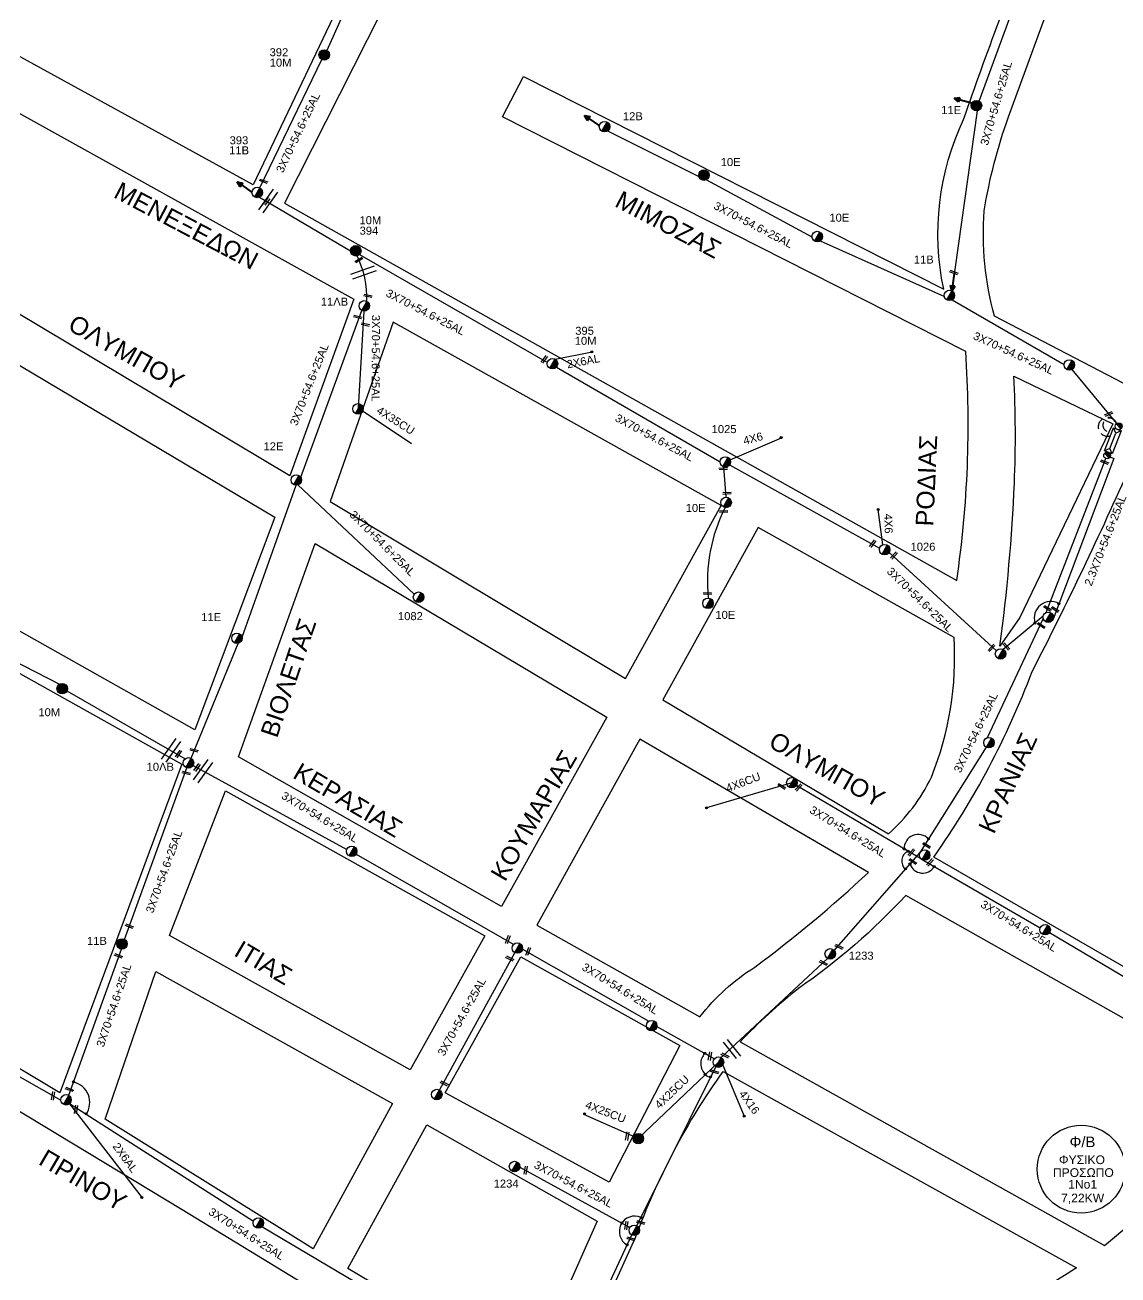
# Model space of a CAD drawing. Header units: millimetres. Extents: x 8994 to 10771, y 1891 to 2926.
# Drawn here: x 9332.6 to 9578.3, y 2177.5 to 2458.5 of the extents above; entities that cross this region are included whole.
import ezdxf
from ezdxf.enums import TextEntityAlignment as Align

# ---------------------------------------------------------------- set-up
doc = ezdxf.new("R2010")
doc.units = ezdxf.units.MM
doc.linetypes.add('DASHED', pattern=[19.05, 12.7, -6.35])
for name, color, linetype in [('Γέφυρες Εναερίου Δικτύου', 7, 'Continuous'), ('Γυμνά εναέρια ΧΤ και ΦΟΠ (3Φ)   4x50+16AL', 7, 'Continuous'), ('Εναέρια παροχή ΧΤ 4x16', 7, 'SYN_LINE'), ('Επίτονοι', 7, 'Continuous'), ('Επιγραφές - Σχήματα', 7, 'Continuous'), ('Καλώδια ΧΤ   2x6AL', 7, 'DASHED'), ('Καλώδια ΧΤ   4x25CU', 7, 'DASHED'), ('Καλώδια ΧΤ   4x6CU', 7, 'DASHED'), ('Μηχανική τομή', 7, 'Continuous'), ('Στύλος Ξύλινος', 7, 'Continuous'), ('Στύλος Ξύλινος @ 1', 7, 'Continuous'), ('Στύλος ΦΜ', 7, 'Continuous'), ('Στύλος ΦΜ @ 1', 7, 'Continuous'), ('Συνδέσεις', 7, 'Continuous'), ('Συνεστραμμένα ΧΤ   3x70+54.6+25AL', 7, 'SYN_LINE'), ('Τομή', 7, 'Continuous'), ('Υποσταθμός εναέριος 2 στύλων', 7, 'Continuous'), ('Υποσταθμός πόλεως', 7, 'Continuous'), ('Υπόβαθρο ΔΕΗ', 7, 'Continuous'), ('Υπόγεια καλώδια Παροχών ΧΤ   4x6', 7, 'DASHED')]:
    doc.layers.add(name, color=color, linetype=linetype)
doc.styles.add('ar', font='arial.ttf')
doc.styles.get("Standard").update_dxf_attribs({"font": 'arial.ttf'})
doc.linetypes.add('SYN_LINE', pattern='A,0.5,-0.0001,["/\\/\\/\\/",Standard,S=0.1,R=0,X=0,Y=-0.05],-0.25', length=0.7501)

# ---------------------------------------------------------------- blocks, each defined once
blk = doc.blocks.new('ΥΠΑΡΧΩΝ ΤΣΙΜΕΝΤΕΝΙΟΣ ΣΤΥΛΟΣ')
at = {"layer": 'Στύλος ΦΜ'}
blk.add_hatch(color=7, dxfattribs=at).paths.add_polyline_path([(-1.29, -2.28, 0.574793), (2.62, 0, 0.268822), (1.3, 2.27)])
at = {"layer": 'Στύλος ΦΜ', "color": 7}
blk.add_line((-1.29, -2.28), (1.3, 2.27), dxfattribs=at)
blk.add_circle((0, 0), 2.62, dxfattribs=at)
at = {"layer": 'Στύλος ΦΜ', "flags": 4}
for tag, p in [('ΤΥΠΟΣ', (-4.91, 3.03)), ('ΑΡΙΘΜΟΣ', (-4.68, 8.05))]:
    blk.add_attdef(tag, p, '', height=4, dxfattribs=at)
blk = doc.blocks.new('ΥΠΑΡΧΩΝ ΞΥΛΙΝΟΣ ΣΤΥΛΟΣ')
at = {"layer": 'Στύλος Ξύλινος'}
h = blk.add_hatch(color=256, dxfattribs=at)
h.paths.add_polyline_path([(-2.62, 0, 0.270008), (-1.29, -2.28), (1.3, 2.27, 0.576266)])
h.paths.add_polyline_path([(-1.29, -2.28, 0.574793), (2.62, 0, 0.268822), (1.3, 2.27)])
blk.add_line((-1.29, -2.28), (1.3, 2.27), dxfattribs=at)
blk.add_circle((0, 0), 2.62, dxfattribs=at)
at = {"layer": 'Στύλος Ξύλινος', "flags": 4}
for tag, p in [('ΑΡΙΘΜΟΣ', (-4.91, 8.6)), ('ΤΥΠΟΣ', (-4.85, 3.39))]:
    blk.add_attdef(tag, p, '', height=4, dxfattribs=at)
blk = doc.blocks.new('ΥΠΟΣΤΑΘΜΟΣ ΕΝΑΕΡΙΟΣ ΕΠΙ 2 ΣΤΥΛΩΝ')
at = {"layer": 'Υποσταθμός εναέριος 2 στύλων', "linetype": 'Continuous'}
for points in [[(-11.97, -2.11, 0.574793), (-8.45, -0.07, 0.268822), (-9.64, 1.98)], [(9.68, -2.15, 0.574793), (13.19, -0.1, 0.268822), (12.01, 1.95)]]:
    blk.add_hatch(color=256, dxfattribs=at).paths.add_polyline_path(points)
for p, q in [((-11.97, -2.11), (-9.64, 1.98)), ((9.68, -2.15), (12.01, 1.95))]:
    blk.add_line(p, q, dxfattribs=at)
for centre in [(-10.81, -0.07), (10.84, -0.1)]:
    blk.add_circle(centre, 2.36, dxfattribs=at)
at = {"layer": 'Υποσταθμός πόλεως', "linetype": 'Continuous', "ltscale": 40}
blk.add_lwpolyline([(-8.57, 2.82), (8.57, 2.82), (8.57, -2.82), (-8.57, -2.82)], close=True, dxfattribs=at)
for points in [[(-5.75, 0), (-8.57, 2.82)], [(-8.57, -2.82), (-5.75, 0)], [(-5.75, 0), (5.75, 0)], [(5.75, 0), (8.57, 2.82)], [(8.57, -2.82), (5.75, 0)]]:
    blk.add_lwpolyline(points, dxfattribs=at)
at = {"layer": 'Υποσταθμός εναέριος 2 στύλων', "ltscale": 40, "flags": 1}
for tag, p in [('ΜΕΤΑΣΧΗΜΑΤΙΣΜΟΣ', (14.09, 2.51)), ('ΙΣΧΥΣ', (14.07, -0.28)), ('ΑΡΙΘΜΟΣ', (14.19, -3))]:
    blk.add_attdef(tag, p, '', height=1.8, dxfattribs=at)
blk = doc.blocks.new('ΕΠΙΤΟΝΟΣ')
at = {"layer": 'Επίτονοι', "lineweight": 40, "ltscale": 40}
blk.add_hatch(color=256, dxfattribs=at).paths.add_polyline_path([(-1.13, 6.47), (0, 9.1), (1.13, 6.47)])
for p, q in [((-1.13, 6.47), (0, 9.1)), ((1.13, 6.47), (-1.13, 6.47)), ((-1.13, 6.47), (0, 6.47)), ((0, 9.1), (1.13, 6.47)), ((0, 6.47), (0, 0))]:
    blk.add_line(p, q, dxfattribs=at)
blk = doc.blocks.new('ΤΟΜΗ')
at = {"layer": 'Τομή', "ltscale": 40}
for p, q in [((-5.68, 0), (5.68, 0)), ((5.68, -2.33), (-5.68, -2.33))]:
    blk.add_line(p, q, dxfattribs=at)
blk = doc.blocks.new('ΜΗΧΑΝΙΚΗ ΤΟΜΗ')
at = {"layer": 'Μηχανική τομή', "ltscale": 40}
for p, q in [((-1.89, 0.78), (1.89, 0.78)), ((1.89, 0), (-1.89, 0))]:
    blk.add_line(p, q, dxfattribs=at)
blk = doc.blocks.new('_ΣΥΝΔΕΣΗ')
at = {"layer": 'Συνδέσεις', "linetype": 'SYN_LINE', "ltscale": 40}
blk.add_hatch(color=256, dxfattribs=at).paths.add_polyline_path([(0.5, -0.01, 1), (-0.5, -0.01, 1)])
at = {"layer": 'Συνδέσεις'}
blk.add_circle((0, -0.01), 0.5, dxfattribs=at)

msp = doc.modelspace()

# ---------------------------------------------------------------- linework, layer by layer
at = {"color": 7, "ltscale": 0.2}
for p, q in [((9489.56, 2229.78), (9492.52, 2226.14)), ((9490.45, 2230.39), (9493.44, 2226.65))]:
    msp.add_line(p, q, dxfattribs=at)
msp.add_arc((9563.26, 2325.16), 3.76, 61.2105, 196.5793, dxfattribs=at)
at = {"layer": 'Γέφυρες Εναερίου Δικτύου', "ltscale": 0.1}
msp.add_line((9407.47, 2372.42), (9407.47, 2372.42), dxfattribs=at)
for centre, radius, start, end in [((9533.41, 2273.36), 3.17, 42.5732, 181.7942), ((9532.01, 2270.58), 2.32, 112.0996, 231.5818), ((9534.42, 2270.84), 3.01, 198.2802, 328.8949), ((9487.84, 2224.97), 3.32, 135.5902, 227.1593), ((9342.46, 2216.27), 4.69, 325.3608, 77.4306), ((9486.57, 2223.1), 1.13, 209.5757, 280.3701), ((9469.67, 2187.23), 3.46, 65.8156, 240.2901)]:
    msp.add_arc(centre, radius, start, end, dxfattribs=at)
at = {"layer": 'Γυμνά εναέρια ΧΤ και ΦΟΠ (3Φ)   4x50+16AL', "color": 173, "ltscale": 20}
msp.add_lwpolyline([(9408.98, 2471.91), (9400.43, 2452.83)], dxfattribs=at)
at = {"layer": 'Εναέρια παροχή ΧΤ 4x16', "color": 151, "ltscale": 15}
msp.add_lwpolyline([(9489.48, 2224.66), (9494.31, 2213.18)], dxfattribs=at)
at = {"layer": 'Επιγραφές - Σχήματα', "color": 202}
msp.add_circle((9570.06, 2201.25), 9.88, dxfattribs=at)
at = {"layer": 'Επιγραφές - Σχήματα', "color": 30, "linetype": 'DASHED', "ltscale": 0.2}
msp.add_arc((9576.01, 2368.18), 2.11, 18.9313, 287.6719, dxfattribs=at)
at = {"layer": 'Επιγραφές - Σχήματα', "color": 151, "linetype": 'DASHED', "ltscale": 0.2}
msp.add_arc((9576.5, 2368.57), 1.56, 11.682, 289.1114, dxfattribs=at)
at = {"layer": 'Καλώδια ΧΤ   2x6AL', "color": 27, "linetype": 'SYN_LINE', "ltscale": 10}
msp.add_lwpolyline([(9451.77, 2383.39), (9460.12, 2385.02)], dxfattribs=at)
at = {"layer": 'Καλώδια ΧΤ   2x6AL', "color": 1, "linetype": 'SYN_LINE', "ltscale": 20}
msp.add_lwpolyline([(9342.62, 2215.98), (9358.9, 2194.83)], dxfattribs=at)
at = {"layer": 'Καλώδια ΧΤ   4x25CU', "color": 151, "linetype": 'SYN_LINE', "ltscale": 15}
for p, q in [((9488.5, 2225.32), (9470.48, 2208.13)), ((9470.48, 2208.14), (9458.21, 2213.55))]:
    msp.add_line(p, q, dxfattribs=at)
at = {"layer": 'Καλώδια ΧΤ   4x6CU', "color": 27, "linetype": 'SYN_LINE', "ltscale": 20}
msp.add_line((9505.01, 2288.16), (9485.83, 2282.49), dxfattribs=at)
at = {"layer": 'Συνεστραμμένα ΧΤ   3x70+54.6+25AL', "color": 173, "ltscale": 20}
msp.add_line((9385.39, 2421.9), (9399.34, 2450.75), dxfattribs=at)
at = {"layer": 'Συνεστραμμένα ΧΤ   3x70+54.6+25AL', "color": 1, "ltscale": 20}
msp.add_line((9408.87, 2395.37), (9407.47, 2372.42), dxfattribs=at)
at = {"layer": 'Συνεστραμμένα ΧΤ   3x70+54.6+25AL', "color": 1, "ltscale": 10}
msp.add_line((9407.47, 2372.42), (9419.46, 2364.46), dxfattribs=at)
at = {"layer": 'Συνεστραμμένα ΧΤ   3x70+54.6+25AL', "color": 27, "ltscale": 20}
msp.add_line((9534.28, 2270.87), (9505.01, 2288.16), dxfattribs=at)
at = {"layer": 'Συνεστραμμένα ΧΤ   3x70+54.6+25AL', "color": 30, "ltscale": 20}
for points in [[(9547.1, 2441.43), (9562.9, 2484.51)], [(9541.02, 2398.75), (9546.77, 2439.26)], [(9463.58, 2434.73), (9484.11, 2424.45)], [(9485.79, 2423.74), (9509.53, 2410.89)], [(9511.35, 2409.99), (9539.29, 2397.45)], [(9541.05, 2396.73), (9566.22, 2382.21)], [(9567.96, 2381.06), (9578.03, 2368.89)]]:
    msp.add_lwpolyline(points, dxfattribs=at)
at = {"layer": 'Συνεστραμμένα ΧΤ   3x70+54.6+25AL', "color": 6, "ltscale": 20}
for points in [[(9385.32, 2419.82), (9405.78, 2407.76)], [(9407.78, 2406.93), (9450.03, 2382.64)], [(9452.09, 2381.62), (9488.87, 2360.32)], [(9575.89, 2361.74), (9577.4, 2361.04), (9563.74, 2324.94)], [(9491.01, 2359.6), (9524.74, 2340.86)], [(9526.85, 2339.9), (9550.99, 2317.83)]]:
    msp.add_lwpolyline(points, dxfattribs=at)
at = {"layer": 'Συνεστραμμένα ΧΤ   3x70+54.6+25AL', "color": 1, "ltscale": 20}
for points in [[(9394.6, 2356.83), (9408.29, 2394.35)], [(9381.39, 2320.87), (9393.59, 2355.05)], [(9393.95, 2355.1), (9420.12, 2330.57)], [(9369.92, 2293.64), (9380.48, 2319.47)], [(9354.98, 2252.92), (9368.97, 2291.5)], [(9342.41, 2217.87), (9354.3, 2250.72)], [(9306.35, 2236.29), (9340.65, 2216.76)], [(9383.94, 2189.52), (9342.62, 2215.98)], [(9423.39, 2166.04), (9385.84, 2188.27)]]:
    msp.add_lwpolyline(points, dxfattribs=at)
at = {"layer": 'Συνεστραμμένα ΧΤ   3x70+54.6+25AL', "color": 6, "ltscale": 10}
msp.add_lwpolyline([(9489.62, 2359.18), (9490.14, 2352.35)], dxfattribs=at)
at = {"layer": 'Συνεστραμμένα ΧΤ   3x70+54.6+25AL', "color": 27, "ltscale": 20}
for points in [[(9562.18, 2326.44), (9575.58, 2361.03)], [(9549, 2298.3), (9561.51, 2325)], [(9533.91, 2272.57), (9548.74, 2296.14)], [(9514.53, 2250.41), (9533.91, 2272.57)], [(9534.28, 2270.86), (9560.84, 2255.51)], [(9562.94, 2254.46), (9582.81, 2242.72)]]:
    msp.add_lwpolyline(points, dxfattribs=at)
at = {"layer": 'Συνεστραμμένα ΧΤ   3x70+54.6+25AL', "color": 62, "ltscale": 20}
for points in [[(9310.39, 2325.71), (9340.34, 2310.32)], [(9341.99, 2308.78), (9368.6, 2293.54)]]:
    msp.add_lwpolyline(points, dxfattribs=at)
at = {"layer": 'Συνεστραμμένα ΧΤ   3x70+54.6+25AL', "color": 6, "ltscale": 15}
msp.add_lwpolyline([(9561.49, 2325.62), (9552.51, 2318.14)], dxfattribs=at)
at = {"layer": 'Συνεστραμμένα ΧΤ   3x70+54.6+25AL', "color": 151, "ltscale": 20}
for points in [[(9370.36, 2292.04), (9404.94, 2273.14)], [(9407.05, 2272.12), (9442.46, 2251.8)], [(9442.71, 2249.94), (9425.76, 2219.06)], [(9444.45, 2250.76), (9472.87, 2234.52)], [(9470.16, 2188.52), (9487.92, 2224.29)], [(9443.82, 2201.73), (9468.6, 2188.17)], [(9448.9, 2143), (9468.99, 2186.47)]]:
    msp.add_lwpolyline(points, dxfattribs=at)
at = {"layer": 'Συνεστραμμένα ΧΤ   3x70+54.6+25AL', "ltscale": 20}
msp.add_lwpolyline([(9489.09, 2226.34), (9513.05, 2248.63)], dxfattribs=at)
at = {"layer": 'Συνεστραμμένα ΧΤ   3x70+54.6+25AL', "color": 151, "ltscale": 15}
msp.add_lwpolyline([(9474.65, 2233.36), (9487.61, 2226.09)], dxfattribs=at)
at = {"layer": 'Συνεστραμμένα ΧΤ   3x70+54.6+25AL', "color": 1, "ltscale": 8}
msp.add_arc((9387.46, 2397.04), 22, 358.3321, 25.8547, dxfattribs=at)
at = {"layer": 'Συνεστραμμένα ΧΤ   3x70+54.6+25AL', "color": 6, "ltscale": 10}
msp.add_arc((9522.64, 2333.41), 36.62, 153.0133, 185.8719, dxfattribs=at)
at = {"layer": 'Υπόβαθρο ΔΕΗ'}
for points in [[(9452.93, 2489.42), (9467.19, 2482.45), (9492.59, 2530.09), (9459.11, 2553.34), (9390.92, 2418.51), (9486.92, 2364.56), (9542.08, 2333.6)], [(9207.95, 2288.8), (9367.95, 2192.21), (9442.3, 2146.82), (9417.7, 2089.86), (9390.25, 2038.29), (9294.63, 2096.64), (9298.58, 2163.09), (9316.81, 2152.97)]]:
    msp.add_lwpolyline(points, dxfattribs=at)
for points in [[(9542.08, 2333.6, 0.053273), (9544.1, 2385.15), (9439.92, 2437.87), (9444.67, 2446.97), (9539.14, 2399.16, -0.162765), (9543.6, 2437.3, -0.009143), (9560, 2481.55), (9498.77, 2524.82), (9475, 2478.32), (9497.07, 2466.62)], [(9579.53, 2378), (9550.6, 2393.06, -0.087956), (9548.27, 2416.78, -0.047449), (9553.73, 2437.85), (9567.59, 2475.85), (9597.12, 2453.82)], [(9628.92, 2342.12), (9582.61, 2245.05), (9536.92, 2271.41, 0.063526), (9559.02, 2313.16, 0.015432), (9581.22, 2359.56), (9590.99, 2361.58), (9628.92, 2342.12)], [(9541.48, 2320.79), (9497.41, 2345.51), (9475.96, 2306.78), (9526.72, 2276.64, 0.09771), (9536.38, 2289.38, 0.110917), (9541.48, 2320.79, -0.048455)], [(9522.25, 2268), (9470.85, 2297.93), (9447.7, 2256.12), (9484.34, 2235.53, -0.08802), (9496.66, 2246.67, 0.027618), (9522.25, 2268, 0.300085)], [(9613.57, 2108.57), (9516.75, 1924.76), (9381.94, 1999.19), (9420.5, 2068.35, -0.089572), (9441.66, 2090.1, 0.03971), (9466.17, 2103.36), (9531.61, 2140.58, 0.041973), (9625.72, 2210.51, 0.072146), (9699.74, 2229.16, 0.008985), (9813.38, 2271.34, 0.043583), (9825.98, 2275.98, -0.098955), (9837.99, 2277.03, 0.078666), (9832.14, 2262.79, 0.761981)], [(9429.44, 2096.67), (9469.86, 2185.92, -0.067606), (9489.56, 2223.24), (9569.02, 2179.1, -0.020381), (9429.44, 2096.67, 23.098696)]]:
    msp.add_lwpolyline(points, format="xyb", dxfattribs=at)
for points in [[(9314.18, 2518.57), (9407.38, 2471.84), (9383.86, 2422.6), (9293.67, 2472.19)], [(9392.15, 2357.15), (9324.11, 2397.79), (9328.4, 2440.28), (9406.52, 2396.89)], [(9415.39, 2391.7), (9401.17, 2351.36), (9467.57, 2311.57), (9489.12, 2350.52)], [(9370.74, 2300.06), (9316.92, 2330.31), (9323.04, 2386.94), (9388.78, 2347.83)], [(9397.85, 2341.97), (9463.44, 2302.86), (9439.74, 2260.34), (9380.57, 2293.95)], [(9340.42, 2218.41), (9306.28, 2238.79), (9314.49, 2322.18), (9367.85, 2292.31)], [(9419.21, 2223.61), (9365.06, 2253.83), (9377.67, 2286.3), (9435.97, 2253.73)], [(9463.93, 2198.33), (9427.04, 2218.39), (9444.05, 2249.01), (9479.8, 2229.05)], [(9362, 2245.71), (9415.24, 2216.03), (9397.37, 2183.36), (9350.64, 2212.49)], [(9445.77, 2154.75), (9405.15, 2178.91), (9422.93, 2211.22), (9461.25, 2189.54)]]:
    msp.add_lwpolyline(points, close=True, dxfattribs=at)
for points in [[(9551.79, 2318.84, 0.022644), (9555.03, 2355.53, 0.023167), (9554.93, 2379.59), (9577.18, 2368.87), (9556.24, 2325.31)], [(9530.64, 2262.8, -0.05403), (9506.53, 2241.9, 0.034642), (9493.36, 2229.87), (9575.27, 2184.06), (9613.49, 2216)]]:
    msp.add_lwpolyline(points, format="xyb", close=True, dxfattribs=at)
at = {"layer": 'Υπόγεια καλώδια Παροχών ΧΤ   4x6', "color": 27, "linetype": 'SYN_LINE', "ltscale": 10}
for points in [[(9491.13, 2360.74), (9502.67, 2365.74)], [(9525.43, 2341.64), (9524.44, 2349.57)]]:
    msp.add_lwpolyline(points, dxfattribs=at)

# ---------------------------------------------------------------- block references
at = {"layer": 'Επίτονοι'}
for p, xscale, yscale, zscale, rotation in [((9545.45, 2441.03), 0.4499999999998686, 0.4499999999998686, 0.4499999999998686, 75.12024410600173), ((9461.73, 2435.85), 0.4499999999999094, 0.4499999999999094, 0.4499999999999094, 55.14014601372632), ((9383.63, 2420.9), 0.4499999999999094, 0.4499999999999094, 0.4499999999999094, 55.14014601372632), ((9541.59, 2402.76), 0.4499999999998106, 0.4499999999998106, 0.4499999999998106, 171.864500254899)]:
    msp.add_blockref('ΕΠΙΤΟΝΟΣ', p, dxfattribs=dict(at, xscale=xscale, yscale=yscale, zscale=zscale, rotation=rotation))
at = {"layer": 'Μηχανική τομή'}
for p, xscale, yscale, zscale, rotation in [((9386.16, 2423.21), 0.5000000000001149, 0.5000000000001149, 0.5000000000001149, 339.8383260877817), ((9387.07, 2418.73), 0.5000000000000171, 0.5000000000000171, 0.5000000000000171, 51.75206042988101), ((9407.76, 2405.52), 0.4999999999999577, 0.4999999999999577, 0.4999999999999577, 31.9079322457861), ((9541.49, 2403.07), 0.5000000000002269, 0.5000000000002269, 0.5000000000002269, 159.5369081296107), ((9409.65, 2397.45), 0.5000000000000351, 0.5000000000000351, 0.5000000000000351, 346.9124937098391), ((9407.35, 2392.68), 0.5000000000000351, 0.5000000000000351, 0.5000000000000351, 346.9124937098391), ((9409.07, 2390.99), 0.5000000000000351, 0.5000000000000351, 0.5000000000000351, 346.9124937098391), ((9449.51, 2383.23), 0.5000000000000171, 0.5000000000000171, 0.5000000000000171, 51.75206042988101), ((9576.19, 2371.23), 0.5000000000001508, 0.5000000000001508, 0.5000000000001508, 202.4320777023219), ((9489.56, 2358.95), 0.5000000000003677, 0.5000000000003677, 0.5000000000003677, 183.5768246802901), ((9575.39, 2360.4), 0.5000000000002275, 0.5000000000002275, 0.5000000000002275, 159.5574523619144), ((9490.41, 2353.44), 0.5000000000003677, 0.5000000000003677, 0.5000000000003677, 183.5768246802901), ((9489.66, 2349.33), 0.5000000000003678, 0.5000000000003678, 0.5000000000003678, 183.5768246802901), ((9523.33, 2341.8), 0.5000000000000171, 0.5000000000000171, 0.5000000000000171, 51.75206042988101), ((9527.83, 2339.4), 0.500000000000368, 0.500000000000368, 0.500000000000368, 227.73211312975), ((9486.03, 2330.89), 0.5000000000003679, 0.5000000000003679, 0.5000000000003679, 183.5768246802901), ((9562.58, 2327.51), 0.5000000000003624, 0.5000000000003624, 0.5000000000003624, 147.1958474720797), ((9564.3, 2327.29), 0.5000000000003624, 0.5000000000003624, 0.5000000000003624, 147.1958474720797), ((9561.2, 2323.67), 0.5000000000003624, 0.5000000000003624, 0.5000000000003624, 147.1958474720797), ((9549.75, 2318.59), 0.500000000000368, 0.500000000000368, 0.500000000000368, 227.73211312975), ((9553.37, 2318.9), 0.5000000000001706, 0.5000000000001706, 0.5000000000001706, 130.5065572275473), ((9367.25, 2294.51), 0.5000000000000636, 0.5000000000000636, 0.5000000000000636, 55.10806152867185), ((9370.55, 2295.25), 0.5000000000000351, 0.5000000000000351, 0.5000000000000351, 346.9124937098391), ((9371.44, 2291.45), 0.5000000000000636, 0.5000000000000636, 0.5000000000000636, 55.10806152867185), ((9368.79, 2290.15), 0.5000000000000351, 0.5000000000000351, 0.5000000000000351, 346.9124937098391), ((9502.83, 2287.49), 0.5000000000003624, 0.5000000000003624, 0.5000000000003624, 147.1958474720797), ((9506.39, 2287.22), 0.500000000000368, 0.500000000000368, 0.500000000000368, 227.73211312975), ((9535.41, 2274.23), 0.5000000000003624, 0.5000000000003624, 0.5000000000003624, 147.1958474720797), ((9531.73, 2272.59), 0.500000000000368, 0.500000000000368, 0.500000000000368, 227.73211312975), ((9532.31, 2270.6), 0.5000000000003624, 0.5000000000003624, 0.5000000000003624, 147.1958474720797), ((9535.93, 2270.38), 0.500000000000368, 0.500000000000368, 0.500000000000368, 227.73211312975), ((9355.98, 2255.69), 0.5000000000002615, 0.5000000000002615, 0.5000000000002615, 339.5134198000665), ((9441.3, 2252.83), 0.5000000000000993, 0.5000000000000993, 0.5000000000000993, 68.78117970440604), ((9515.52, 2251.07), 0.5000000000001514, 0.5000000000001514, 0.5000000000001514, 333.8107465710024), ((9353.52, 2249.02), 0.5000000000002615, 0.5000000000002615, 0.5000000000002615, 339.5134198000665), ((9441.49, 2248.44), 0.5000000000001514, 0.5000000000001514, 0.5000000000001514, 333.8107465710024), ((9445.88, 2250.15), 0.5000000000000993, 0.5000000000000993, 0.5000000000000993, 68.78117970440604), ((9512.02, 2247.45), 0.5000000000001514, 0.5000000000001514, 0.5000000000001514, 333.8107465710024), ((9486.76, 2226.63), 0.5000000000002613, 0.5000000000002613, 0.5000000000002613, 80.60250817333608), ((9489.92, 2226.65), 0.5000000000001514, 0.5000000000001514, 0.5000000000001514, 333.8107465710024), ((9487.71, 2223.3), 0.5000000000002612, 0.5000000000002612, 0.5000000000002612, 163.3472260978339), ((9426.76, 2220.33), 0.5000000000001514, 0.5000000000001514, 0.5000000000001514, 333.8107465710024), ((9339.06, 2217.72), 0.5000000000002613, 0.5000000000002613, 0.5000000000002613, 80.60250817333608), ((9342.49, 2219.02), 0.5000000000002615, 0.5000000000002615, 0.5000000000002615, 339.5134198000665), ((9344.26, 2214.64), 0.5000000000002613, 0.5000000000002613, 0.5000000000002613, 80.60250817333608), ((9468.17, 2208.62), 0.5000000000002613, 0.5000000000002613, 0.5000000000002613, 80.60250817333608), ((9445.33, 2200.96), 0.5000000000002613, 0.5000000000002613, 0.5000000000002613, 80.60250817333608), ((9471.06, 2189.46), 0.5000000000002612, 0.5000000000002612, 0.5000000000002612, 163.3472260978339), ((9467.99, 2188.57), 0.5000000000002613, 0.5000000000002613, 0.5000000000002613, 80.60250817333608), ((9468.9, 2185.79), 0.5000000000002612, 0.5000000000002612, 0.5000000000002612, 163.3472260978339)]:
    msp.add_blockref('ΜΗΧΑΝΙΚΗ ΤΟΜΗ', p, dxfattribs=dict(at, xscale=xscale, yscale=yscale, zscale=zscale, rotation=rotation))
at = {"layer": 'Στύλος Ξύλινος @ 1', "ltscale": 40}
ref = msp.add_blockref('ΥΠΑΡΧΩΝ ΞΥΛΙΝΟΣ ΣΤΥΛΟΣ', (9399.85, 2451.81), dxfattribs=dict(at, xscale=0.4499999999998181, yscale=0.4499999999998181, zscale=0.4499999999998181))
ref.add_attrib('ΤΥΠΟΣ', '10M', (9387.61, 2449.17), dxfattribs={"layer": 'Στύλος Ξύλινος', "height": 1.8, "flags": 4})
ref.add_attrib('ΑΡΙΘΜΟΣ', '392', (9387.58, 2451.51), dxfattribs={"layer": 'Στύλος Ξύλινος', "height": 1.8, "flags": 4})
ref = msp.add_blockref('ΥΠΑΡΧΩΝ ΞΥΛΙΝΟΣ ΣΤΥΛΟΣ', (9546.52, 2440.41), dxfattribs=dict(at, xscale=0.4499999999998181, yscale=0.4499999999998181, zscale=0.4499999999998181))
ref.add_attrib('ΤΥΠΟΣ', '11E', (9538.58, 2438.51), dxfattribs={"layer": 'Στύλος Ξύλινος', "height": 1.8, "flags": 4})
ref = msp.add_blockref('ΥΠΑΡΧΩΝ ΞΥΛΙΝΟΣ ΣΤΥΛΟΣ', (9485.24, 2424.78), dxfattribs=dict(at, xscale=0.4499999999998181, yscale=0.4499999999998181, zscale=0.4499999999998181))
ref.add_attrib('ΤΥΠΟΣ', '10E', (9489.01, 2426.82), dxfattribs={"layer": 'Στύλος Ξύλινος', "height": 1.8, "flags": 4})
ref = msp.add_blockref('ΥΠΑΡΧΩΝ ΞΥΛΙΝΟΣ ΣΤΥΛΟΣ', (9406.96, 2407.77), dxfattribs=dict(at, xscale=0.4499999999998181, yscale=0.4499999999998181, zscale=0.4499999999998181))
ref.add_attrib('ΤΥΠΟΣ', '394', (9407.82, 2411.39), dxfattribs={"layer": 'Στύλος Ξύλινος', "height": 1.8, "flags": 4})
ref.add_attrib('ΑΡΙΘΜΟΣ', '10M', (9407.79, 2413.74), dxfattribs={"layer": 'Στύλος Ξύλινος', "height": 1.8, "flags": 4})
ref = msp.add_blockref('ΥΠΑΡΧΩΝ ΞΥΛΙΝΟΣ ΣΤΥΛΟΣ', (9340.94, 2309.3), dxfattribs=dict(at, xscale=0.4499999999998181, yscale=0.4499999999998181, zscale=0.4499999999998181))
ref.add_attrib('ΤΥΠΟΣ', '10M', (9335.59, 2303.1), dxfattribs={"layer": 'Στύλος Ξύλινος', "height": 1.8, "flags": 4})
ref = msp.add_blockref('ΥΠΑΡΧΩΝ ΞΥΛΙΝΟΣ ΣΤΥΛΟΣ', (9354.4, 2251.9), dxfattribs=dict(at, xscale=0.4499999999998181, yscale=0.4499999999998181, zscale=0.4499999999998181))
ref.add_attrib('ΤΥΠΟΣ', '11B', (9346.52, 2251.69), dxfattribs={"layer": 'Στύλος Ξύλινος', "height": 1.8, "flags": 4})
at = {"layer": 'Στύλος Ξύλινος @ 1', "ltscale": 40, "xscale": 0.4499999999998181, "yscale": 0.4499999999998181, "zscale": 0.4499999999998181}
msp.add_blockref('ΥΠΑΡΧΩΝ ΞΥΛΙΝΟΣ ΣΤΥΛΟΣ', (9470.48, 2208.13), dxfattribs=at)
at = {"layer": 'Στύλος ΦΜ @ 1', "ltscale": 40}
ref = msp.add_blockref('ΥΠΑΡΧΩΝ ΤΣΙΜΕΝΤΕΝΙΟΣ ΣΤΥΛΟΣ', (9462.89, 2435.68), dxfattribs=dict(at, xscale=0.4499999999998181, yscale=0.4499999999998181, zscale=0.4499999999998181))
ref.add_attrib('ΤΥΠΟΣ', '12B', (9467.02, 2437.12), dxfattribs={"layer": 'Στύλος ΦΜ', "height": 1.8, "flags": 4})
ref = msp.add_blockref('ΥΠΑΡΧΩΝ ΤΣΙΜΕΝΤΕΝΙΟΣ ΣΤΥΛΟΣ', (9384.8, 2420.88), dxfattribs=dict(at, xscale=0.4499999999998181, yscale=0.4499999999998181, zscale=0.4499999999998181))
ref.add_attrib('ΤΥΠΟΣ', '11B', (9378.48, 2429.45), dxfattribs={"layer": 'Στύλος ΦΜ', "height": 1.8, "flags": 4})
ref.add_attrib('ΑΡΙΘΜΟΣ', '393', (9378.59, 2431.71), dxfattribs={"layer": 'Στύλος ΦΜ', "height": 1.8, "flags": 4})
ref = msp.add_blockref('ΥΠΑΡΧΩΝ ΤΣΙΜΕΝΤΕΝΙΟΣ ΣΤΥΛΟΣ', (9510.7, 2410.97), dxfattribs=dict(at, xscale=0.4499999999998181, yscale=0.4499999999998181, zscale=0.4499999999998181))
ref.add_attrib('ΤΥΠΟΣ', '10E', (9513.45, 2414.31), dxfattribs={"layer": 'Στύλος ΦΜ', "height": 1.8, "flags": 4})
ref = msp.add_blockref('ΥΠΑΡΧΩΝ ΤΣΙΜΕΝΤΕΝΙΟΣ ΣΤΥΛΟΣ', (9540.43, 2397.73), dxfattribs=dict(at, xscale=0.4499999999998181, yscale=0.4499999999998181, zscale=0.4499999999998181))
ref.add_attrib('ΤΥΠΟΣ', '11B', (9532.43, 2404.89), dxfattribs={"layer": 'Στύλος ΦΜ', "height": 1.8, "flags": 4})
ref = msp.add_blockref('ΥΠΑΡΧΩΝ ΤΣΙΜΕΝΤΕΝΙΟΣ ΣΤΥΛΟΣ', (9408.87, 2395.37), dxfattribs=dict(at, xscale=0.4499999999998181, yscale=0.4499999999998181, zscale=0.4499999999998181))
ref.add_attrib('ΤΥΠΟΣ', '11ΛB', (9399.09, 2395.42), dxfattribs={"layer": 'Στύλος ΦΜ', "height": 1.8, "flags": 4})
ref = msp.add_blockref('ΥΠΑΡΧΩΝ ΤΣΙΜΕΝΤΕΝΙΟΣ ΣΤΥΛΟΣ', (9451.18, 2382.37), dxfattribs=dict(at, xscale=0.4499999999998181, yscale=0.4499999999998181, zscale=0.4499999999998181))
ref.add_attrib('ΤΥΠΟΣ', '10M', (9456.19, 2386.62), dxfattribs={"layer": 'Στύλος ΦΜ', "height": 1.8, "flags": 4})
ref.add_attrib('ΑΡΙΘΜΟΣ', '395', (9456.3, 2388.88), dxfattribs={"layer": 'Στύλος ΦΜ', "height": 1.8, "flags": 4})
at = {"layer": 'Στύλος ΦΜ @ 1', "ltscale": 40, "xscale": 0.4499999999998181, "yscale": 0.4499999999998181, "zscale": 0.4499999999998181}
for p in [(9567.39, 2382.1), (9407.46, 2372.21), (9562.64, 2325.36), (9551.93, 2317.11), (9549.32, 2297.16), (9505.01, 2288.16), (9406.05, 2272.73), (9534.86, 2271.88), (9561.95, 2255.09), (9443.29, 2250.97), (9473.49, 2233.52), (9488.5, 2225.32), (9341.82, 2216.85), (9425.18, 2218.04), (9385.06, 2189.15), (9469.57, 2187.5)]:
    msp.add_blockref('ΥΠΑΡΧΩΝ ΤΣΙΜΕΝΤΕΝΙΟΣ ΣΤΥΛΟΣ', p, dxfattribs=at)
at = {"layer": 'Στύλος ΦΜ @ 1', "ltscale": 40}
ref = msp.add_blockref('ΥΠΑΡΧΩΝ ΤΣΙΜΕΝΤΕΝΙΟΣ ΣΤΥΛΟΣ', (9490.04, 2360.28), dxfattribs=dict(at, xscale=0.4499999999998181, yscale=0.4499999999998181, zscale=0.4499999999998181))
ref.add_attrib('ΤΥΠΟΣ', '1025', (9486.97, 2366.77), dxfattribs={"layer": 'Στύλος ΦΜ', "height": 1.8, "flags": 4})
ref = msp.add_blockref('ΥΠΑΡΧΩΝ ΤΣΙΜΕΝΤΕΝΙΟΣ ΣΤΥΛΟΣ', (9393.58, 2356.22), dxfattribs=dict(at, xscale=0.4499999999998181, yscale=0.4499999999998181, zscale=0.4499999999998181))
ref.add_attrib('ΤΥΠΟΣ', '12E', (9386.21, 2362.89), dxfattribs={"layer": 'Στύλος ΦΜ', "height": 1.8, "flags": 4})
ref = msp.add_blockref('ΥΠΑΡΧΩΝ ΤΣΙΜΕΝΤΕΝΙΟΣ ΣΤΥΛΟΣ', (9490.23, 2351.18), dxfattribs=dict(at, xscale=0.4499999999998181, yscale=0.4499999999998181, zscale=0.4499999999998181))
ref.add_attrib('ΤΥΠΟΣ', '10E', (9481.14, 2349.04), dxfattribs={"layer": 'Στύλος ΦΜ', "height": 1.8, "flags": 4})
ref = msp.add_blockref('ΥΠΑΡΧΩΝ ΤΣΙΜΕΝΤΕΝΙΟΣ ΣΤΥΛΟΣ', (9525.88, 2340.56), dxfattribs=dict(at, xscale=0.4499999999998181, yscale=0.4499999999998181, zscale=0.4499999999998181))
ref.add_attrib('ΤΥΠΟΣ', '1026', (9531.69, 2340.32), dxfattribs={"layer": 'Στύλος ΦΜ', "height": 1.8, "flags": 4})
ref = msp.add_blockref('ΥΠΑΡΧΩΝ ΤΣΙΜΕΝΤΕΝΙΟΣ ΣΤΥΛΟΣ', (9421.06, 2329.86), dxfattribs=dict(at, xscale=0.4499999999998181, yscale=0.4499999999998181, zscale=0.4499999999998181))
ref.add_attrib('ΤΥΠΟΣ', '1082', (9416.44, 2324.71), dxfattribs={"layer": 'Στύλος ΦΜ', "height": 1.8, "flags": 4})
ref = msp.add_blockref('ΥΠΑΡΧΩΝ ΤΣΙΜΕΝΤΕΝΙΟΣ ΣΤΥΛΟΣ', (9486.16, 2328.48), dxfattribs=dict(at, xscale=0.4499999999998181, yscale=0.4499999999998181, zscale=0.4499999999998181))
ref.add_attrib('ΤΥΠΟΣ', '10E', (9487.81, 2324.99), dxfattribs={"layer": 'Στύλος ΦΜ', "height": 1.8, "flags": 4})
ref = msp.add_blockref('ΥΠΑΡΧΩΝ ΤΣΙΜΕΝΤΕΝΙΟΣ ΣΤΥΛΟΣ', (9380.24, 2320.63), dxfattribs=dict(at, xscale=0.4499999999998181, yscale=0.4499999999998181, zscale=0.4499999999998181))
ref.add_attrib('ΤΥΠΟΣ', '11E', (9372.2, 2324.49), dxfattribs={"layer": 'Στύλος ΦΜ', "height": 1.8, "flags": 4})
ref = msp.add_blockref('ΥΠΑΡΧΩΝ ΤΣΙΜΕΝΤΕΝΙΟΣ ΣΤΥΛΟΣ', (9369.33, 2292.62), dxfattribs=dict(at, xscale=0.4499999999998181, yscale=0.4499999999998181, zscale=0.4499999999998181))
ref.add_attrib('ΤΥΠΟΣ', '10ΛB', (9359.93, 2290.83), dxfattribs={"layer": 'Στύλος ΦΜ', "height": 1.8, "flags": 4})
ref = msp.add_blockref('ΥΠΑΡΧΩΝ ΤΣΙΜΕΝΤΕΝΙΟΣ ΣΤΥΛΟΣ', (9513.63, 2249.66), dxfattribs=dict(at, xscale=0.4499999999998181, yscale=0.4499999999998181, zscale=0.4499999999998181))
ref.add_attrib('ΤΥΠΟΣ', '1233', (9517.79, 2248.36), dxfattribs={"layer": 'Στύλος ΦΜ', "height": 1.8, "flags": 4})
ref = msp.add_blockref('ΥΠΑΡΧΩΝ ΤΣΙΜΕΝΤΕΝΙΟΣ ΣΤΥΛΟΣ', (9442.65, 2201.84), dxfattribs=dict(at, xscale=0.4499999999998181, yscale=0.4499999999998181, zscale=0.4499999999998181))
ref.add_attrib('ΤΥΠΟΣ', '1234', (9437.97, 2197.11), dxfattribs={"layer": 'Στύλος ΦΜ', "height": 1.8, "flags": 4})
at = {"layer": 'Συνδέσεις', "xscale": 0.4499999999998181, "yscale": 0.4499999999998181, "zscale": 0.4499999999998181}
for p in [(9460.03, 2385.04), (9502.63, 2365.75), (9524.39, 2349.58), (9565.05, 2328.41), (9559.64, 2324.04), (9485.83, 2282.5), (9535.75, 2275.51), (9530.25, 2273.26), (9531.14, 2272.73), (9530.57, 2268.77), (9531.57, 2269.9), (9537, 2269.29), (9485.41, 2227.31), (9343.51, 2220.91), (9485.53, 2222.56), (9486.71, 2222), (9346.34, 2213.68), (9458.39, 2213.69), (9494.26, 2213.2), (9358.84, 2194.88), (9471.2, 2190.35), (9466.79, 2189.17), (9467.95, 2184.23)]:
    msp.add_blockref('_ΣΥΝΔΕΣΗ', p, dxfattribs=at)
at = {"layer": 'Τομή', "color": 0, "xscale": 0.5000000000000235, "yscale": 0.5000000000000235, "zscale": 0.5000000000000235}
for p, rotation in [((9386.78, 2419.29), 54.55760171761549), ((9408.51, 2403.45), 19.11520343523067), ((9364.95, 2295.79), 54.55760171761549), ((9372.11, 2291.08), 54.55760171761549)]:
    msp.add_blockref('ΤΟΜΗ', p, dxfattribs=dict(at, rotation=rotation))
at = {"layer": 'Υποσταθμός εναέριος 2 στύλων', "xscale": 0.3259047933496997, "yscale": 0.3259047933496997, "zscale": 0.3259047933496997, "rotation": 68.33268397395527}
msp.add_blockref('ΥΠΟΣΤΑΘΜΟΣ ΕΝΑΕΡΙΟΣ ΕΠΙ 2 ΣΤΥΛΩΝ', (9577.17, 2365.02), dxfattribs=at)

# ---------------------------------------------------------------- texts
at = {"layer": 'Εναέρια παροχή ΧΤ 4x16', "ltscale": 20}
for s, rotation, p in [('4X25CU', 43.7313, (9478.04, 2218.63)), ('4X16', 305.8632, (9495.45, 2216.31)), ('4X25CU', 338.7775, (9463.15, 2214.15))]:
    msp.add_text(s, height=1.8, rotation=rotation, dxfattribs=at).set_placement(p, align=Align.MIDDLE)
at = {"layer": 'Επιγραφές - Σχήματα', "color": 1, "style": 'ar'}
for s, height, p in [('Φ/Β', 2.381, (9570.35, 2207.44)), ('ΦΥΣΙΚΟ ', 1.948, (9570.61, 2203.37)), ('1No1', 1.948, (9570.39, 2197.84)), ('7,22KW', 1.948, (9570.39, 2194.6))]:
    msp.add_text(s, height=height, dxfattribs=at).set_placement(p, align=Align.MIDDLE)
at = {"layer": 'Επιγραφές - Σχήματα', "ltscale": 20, "char_height": 4, "width": 33.3738, "attachment_point": 1}
for s, insert, rotation in [('ΜΕΝΕΞΕΔΩΝ', (9354.11, 2423.43), 332.2296), ('ΜΙΜΟΖΑΣ', (9466.78, 2421.42), 332.2296), ('ΟΛΥΜΠΟΥ', (9343.9, 2393.64), 330.692), ('ΡΟΔΙΑΣ', (9532.82, 2345.91), 87.5037), ('ΒΙΟΛΕΤΑΣ', (9385.45, 2299.29), 71.2233), ('ΟΛΥΜΠΟΥ', (9501.44, 2299.86), 330.692), ('ΚΡΑΝΙΑΣ', (9546.8, 2278.06), 65.5772), ('ΚΟΥΜΑΡΙΑΣ', (9437.06, 2267.7), 59.9151), ('ΚΕΡΑΣΙΑΣ', (9394.56, 2292.84), 329.4998), ('ΙΤΙΑΣ', (9381.32, 2252.86), 329.4998), ('ΠΡΙΝΟΥ', (9337.4, 2205.94), 329.4998)]:
    msp.add_mtext(s, dxfattribs=dict(at, insert=insert, rotation=rotation))
at = {"layer": 'Επιγραφές - Σχήματα', "color": 1, "insert": (9563.7, 2201.46), "char_height": 1.948, "width": 14.027, "attachment_point": 1}
msp.add_mtext('ΠΡΟΣΩΠΟ', dxfattribs=at)
at = {"layer": 'Καλώδια ΧΤ   2x6AL', "ltscale": 0.2}
for rotation, p in [(11.119, (9458.13, 2382.92)), (306.1677, (9355.13, 2203.84))]:
    msp.add_text('2X6AL', height=1.8, rotation=rotation, dxfattribs=at).set_placement(p, align=Align.MIDDLE)
at = {"layer": 'Συνεστραμμένα ΧΤ   3x70+54.6+25AL', "ltscale": 20}
for s, rotation, p in [('3X70+54.6+25AL', 73.6915, (9550.94, 2440.94)), ('3X70+54.6+25AL', 64.4816, (9393.97, 2434.34)), ('3X70+54.6+25AL', 332.5932, (9496.35, 2413.61)), ('3X70+54.6+25AL', 332.7128, (9422.66, 2393.97)), ('3X70+54.6+25AL', 269.7134, (9411.45, 2383.58)), ('3X70+54.6+25AL', 335.4745, (9554.87, 2384.75)), ('3X70+54.6+25AL', 68.4385, (9396.5, 2377.68)), ('4X35CU', 327.5208, (9415.93, 2369.61)), ('3X70+54.6+25AL', 331.7217, (9474.12, 2365.76)), ('2.3X70+54.6+25AL', 68.6326, (9575.49, 2342.65)), ('3X70+54.6+25AL', 315.045, (9412.97, 2341.97)), ('3X70+54.6+25AL', 315.8226, (9533.86, 2329.31)), ('3X70+54.6+25AL', 64.4494, (9546.35, 2299.44)), ('4X6CU', 20.7263, (9494.06, 2288.27)), ('3X70+54.6+25AL', 328.8388, (9398.9, 2280.44)), ('3X70+54.6+25AL', 328.3293, (9517.62, 2277.16)), ('3X70+54.6+25AL', 70.0976, (9363.85, 2268.17)), ('3X70+54.6+25AL', 328.3293, (9556.06, 2255.95)), ('3X70+54.6+25AL', 71.2339, (9352.56, 2238.1)), ('3X70+54.6+25AL', 328.455, (9466.42, 2241.86)), ('3X70+54.6+25AL', 60.9975, (9430.78, 2235.53)), ('3X70+54.6+25AL', 332.1698, (9455.93, 2197.88)), ('3X70+54.6+25AL', 327.5387, (9382.41, 2186.71))]:
    msp.add_text(s, height=1.8, rotation=rotation, dxfattribs=at).set_placement(p, align=Align.MIDDLE)
at = {"layer": 'Υπόγεια καλώδια Παροχών ΧΤ   4x6', "ltscale": 0.2}
for rotation, p in [(14.498, (9496.27, 2365.58)), (271.9434, (9526.73, 2346.41))]:
    msp.add_text('4X6', height=1.8, rotation=rotation, dxfattribs=at).set_placement(p, align=Align.MIDDLE)

doc.saveas('drawing.dxf')
